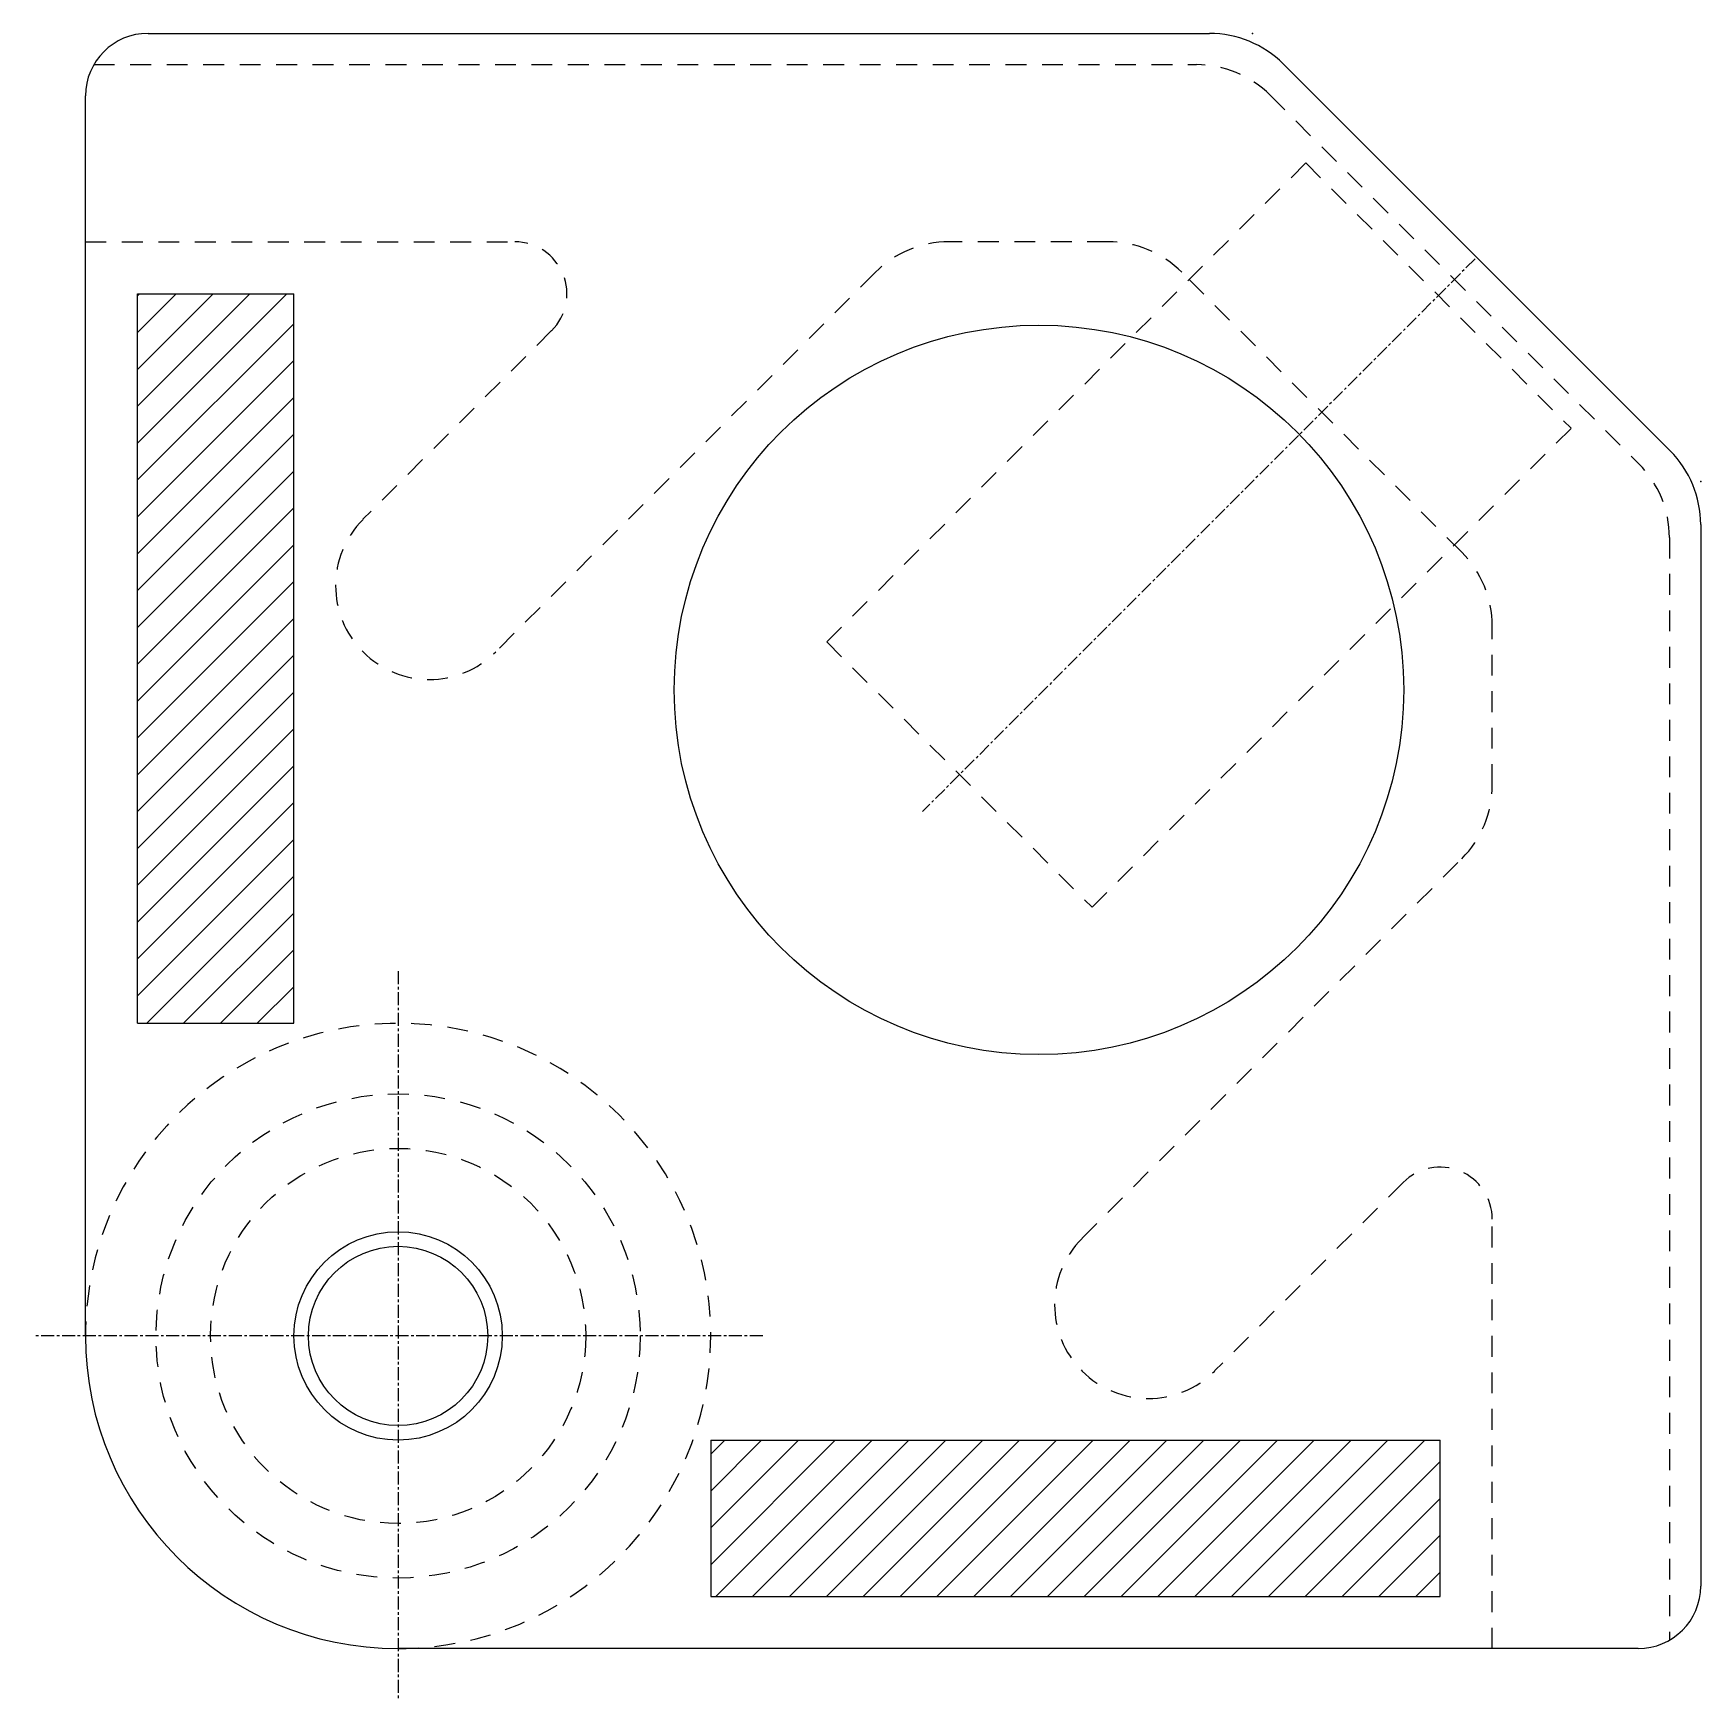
# Model space of a CAD drawing. Extents: x 1 to 232, y 0 to 329.
# Drawn here: x 71.9 to 231.9, y 169.2 to 329.2 of the extents above; entities that cross this region are included whole.
import ezdxf

# ---------------------------------------------------------------- set-up
doc = ezdxf.new("R2010")
doc.units = 0
doc.linetypes.add('CENTER', pattern=[2, 1.25, -0.25, 0.25, -0.25])
doc.linetypes.add('DASHED', pattern=[3.5, 2, -1.5])
doc.layers.get('0').update_dxf_attribs({"linetype": 'CONTINUOUS'})
doc.layers.add('CENTER', color=1, linetype='CENTER')

msp = doc.modelspace()

# ---------------------------------------------------------------- linework, layer by layer
at = {"color": 7, "linetype": 'CONTINUOUS'}
for p, q in [((82.92, 329.22), (184.78, 329.22)), ((191.85, 326.29), (228.99, 289.15)), ((76.92, 204.22), (76.92, 323.22)), ((231.92, 282.08), (231.92, 180.22)), ((225.92, 174.22), (106.92, 174.22))]:
    msp.add_line(p, q, dxfattribs=at)
at = {"color": 3, "linetype": 'DASHED'}
for p, q in [((77.72, 326.22), (183.53, 326.22)), ((190.6, 323.29), (225.99, 287.91)), ((148.06, 270.82), (194.02, 316.78)), ((194.02, 316.78), (219.48, 291.32)), ((76.92, 309.22), (118.12, 309.22)), ((175.06, 309.22), (159.79, 309.22)), ((152.72, 306.29), (116.28, 269.86)), ((208.99, 279.43), (182.13, 306.29)), ((121.65, 300.69), (103.55, 282.59)), ((173.51, 245.36), (219.48, 291.32)), ((228.92, 280.84), (228.92, 175.03)), ((211.92, 257.09), (211.92, 272.36)), ((148.06, 270.82), (173.51, 245.36)), ((172.55, 213.59), (208.99, 250.02)), ((203.38, 218.96), (185.28, 200.86)), ((211.92, 174.22), (211.92, 215.42))]:
    msp.add_line(p, q, dxfattribs=at)
at = {"color": 3, "linetype": 'CONTINUOUS'}
for p, q in [((81.92, 234.22), (81.92, 304.22)), ((81.92, 304.22), (96.92, 304.22)), ((81.92, 304.04), (82.1, 304.22)), ((81.92, 300.51), (85.63, 304.22)), ((81.92, 296.97), (89.17, 304.22)), ((81.92, 293.44), (92.7, 304.22)), ((81.92, 289.9), (96.24, 304.22)), ((96.92, 234.22), (96.92, 304.22)), ((81.92, 286.36), (96.92, 301.36)), ((81.92, 282.83), (96.92, 297.83)), ((81.92, 279.29), (96.92, 294.29)), ((81.92, 275.76), (96.92, 290.76)), ((81.92, 272.22), (96.92, 287.22)), ((81.92, 268.69), (96.92, 283.69)), ((81.92, 265.15), (96.92, 280.15)), ((81.92, 261.62), (96.92, 276.62)), ((81.92, 258.08), (96.92, 273.08)), ((81.92, 254.54), (96.92, 269.54)), ((81.92, 251.01), (96.92, 266.01)), ((81.92, 247.47), (96.92, 262.47)), ((81.92, 243.94), (96.92, 258.94)), ((81.92, 240.4), (96.92, 255.4)), ((81.92, 236.87), (96.92, 251.87)), ((82.81, 234.22), (96.92, 248.33)), ((86.34, 234.22), (96.92, 244.8)), ((89.88, 234.22), (96.92, 241.26)), ((93.41, 234.22), (96.92, 237.72)), ((81.92, 234.22), (96.92, 234.22)), ((136.92, 194.22), (206.92, 194.22)), ((136.92, 194.22), (136.92, 179.22)), ((136.92, 192.87), (138.27, 194.22)), ((136.92, 189.34), (141.8, 194.22)), ((136.92, 185.8), (145.34, 194.22)), ((136.92, 182.27), (148.87, 194.22)), ((137.41, 179.22), (152.41, 194.22)), ((140.94, 179.22), (155.94, 194.22)), ((144.48, 179.22), (159.48, 194.22)), ((148.02, 179.22), (163.02, 194.22)), ((151.55, 179.22), (166.55, 194.22)), ((155.09, 179.22), (170.09, 194.22)), ((158.62, 179.22), (173.62, 194.22)), ((162.16, 179.22), (177.16, 194.22)), ((165.69, 179.22), (180.69, 194.22)), ((169.23, 179.22), (184.23, 194.22)), ((172.76, 179.22), (187.76, 194.22)), ((176.3, 179.22), (191.3, 194.22)), ((179.84, 179.22), (194.84, 194.22)), ((183.37, 179.22), (198.37, 194.22)), ((186.91, 179.22), (201.91, 194.22)), ((190.44, 179.22), (205.44, 194.22)), ((206.92, 179.22), (206.92, 194.22)), ((193.98, 179.22), (206.92, 192.16)), ((197.51, 179.22), (206.92, 188.63)), ((201.05, 179.22), (206.92, 185.09)), ((204.58, 179.22), (206.92, 181.55)), ((136.92, 179.22), (206.92, 179.22))]:
    msp.add_line(p, q, dxfattribs=at)
at = {"color": 7, "linetype": 'CONTINUOUS'}
for centre, radius in [((168.42, 266.22), 35), ((106.92, 204.22), 10)]:
    msp.add_circle(centre, radius, dxfattribs=at)
at = {"color": 3, "linetype": 'DASHED'}
for radius in [23.23, 18]:
    msp.add_circle((106.92, 204.22), radius, dxfattribs=at)
at = {"color": 3, "linetype": 'CONTINUOUS'}
msp.add_circle((106.92, 204.22), 8.6, dxfattribs=at)
at = {"color": 7, "linetype": 'CONTINUOUS'}
for centre, radius, start, end in [((82.92, 323.22), 6, 90, 180), ((184.78, 319.22), 10, 45, 90), ((221.92, 282.08), 10, 360, 45), ((106.92, 204.22), 30, 180, 270), ((225.92, 180.22), 6, 270, 360)]:
    msp.add_arc(centre, radius, start, end, dxfattribs=at)
at = {"color": 3, "linetype": 'DASHED'}
for centre, radius, start, end in [((183.53, 316.22), 10, 45, 90), ((118.12, 304.22), 5, 315, 90), ((159.79, 299.22), 10, 90, 135), ((175.06, 299.22), 10, 45, 90), ((218.92, 280.84), 10, 0, 45), ((109.92, 276.22), 9, 135, 315), ((201.92, 272.36), 10, 360, 45), ((201.92, 257.09), 10, 315, 360), ((106.92, 204.22), 30, 270, 180), ((206.92, 215.42), 5, 360, 135), ((178.92, 207.22), 9, 135, 315)]:
    msp.add_arc(centre, radius, start, end, dxfattribs=at)
at = {"color": 7, "linetype": 'CONTINUOUS'}
for p in [(188.92, 329.22), (231.92, 286.22)]:
    msp.add_point(p, dxfattribs=at)
at = {"layer": 'CENTER', "color": 1, "linetype": 'CENTER'}
for p, q in [((210.28, 307.59), (157.25, 254.55)), ((106.92, 239.22), (106.92, 169.22)), ((141.92, 204.22), (71.92, 204.22))]:
    msp.add_line(p, q, dxfattribs=at)

doc.saveas('drawing.dxf')
